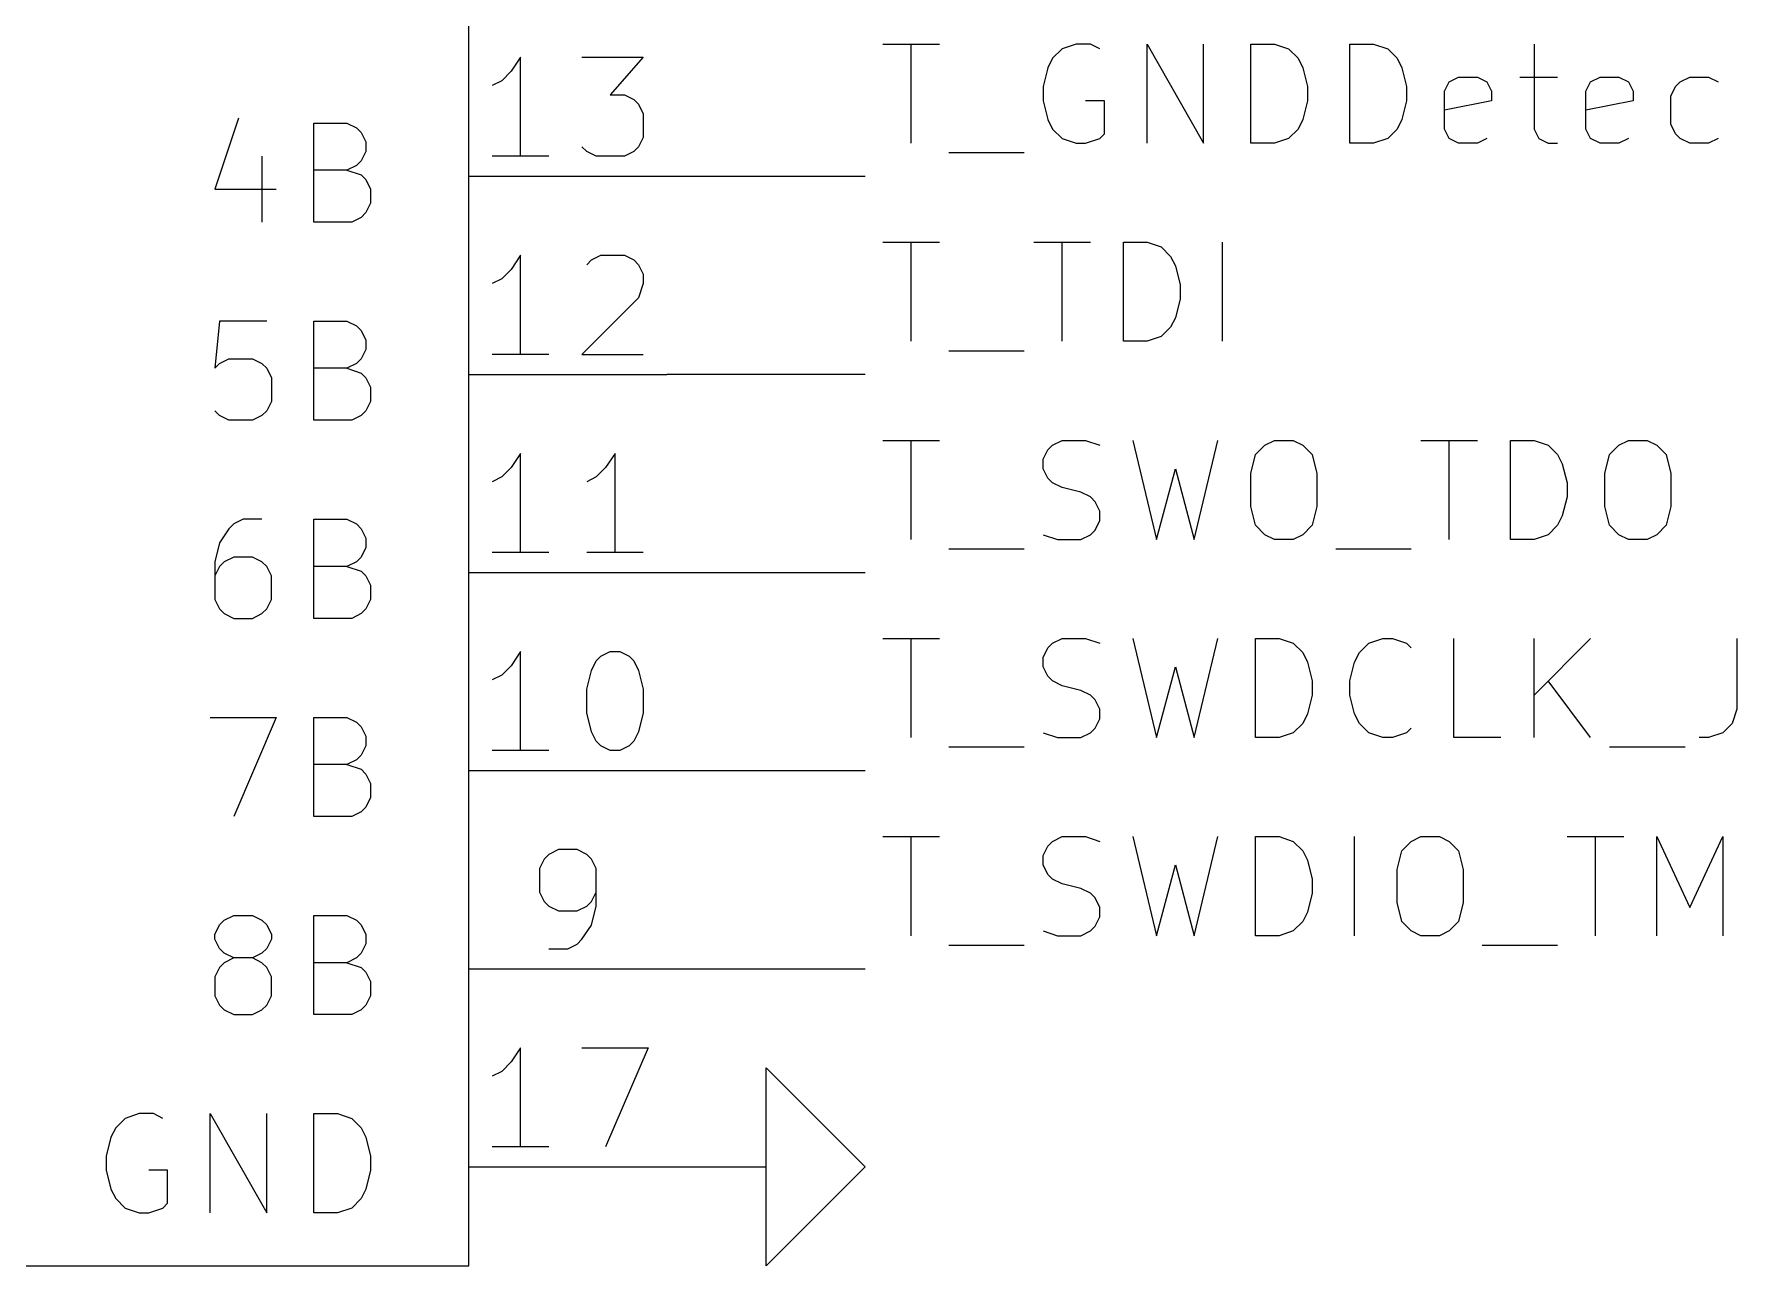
# Model space of a CAD drawing. Extents: x 0.4 to 16.1, y -11.3 to -0.4.
# Drawn here: x 7.681 to 8.54, y -3.35 to -2.728 of the extents above; entities that cross this region are included whole.
import ezdxf

# ---------------------------------------------------------------- set-up
doc = ezdxf.new("R2010")
doc.units = 0
doc.header["$MEASUREMENT"] = 0
for name, color, linetype in [('CYAN2', 4, 'CONTINUOUS'), ('GRAY1', 251, 'CONTINUOUS'), ('GREEN3', 91, 'CONTINUOUS'), ('LYELLOW', 51, 'CONTINUOUS'), ('RED2', 1, 'CONTINUOUS'), ('RED3', 11, 'CONTINUOUS')]:
    doc.layers.add(name, color=color, linetype=linetype)

msp = doc.modelspace()

# ---------------------------------------------------------------- linework, layer by layer
at = {"layer": 'CYAN2', "linetype": 'CONTINUOUS'}
for p, q in [((7.78381, -2.77075), (7.77191, -2.80646)), ((7.78381, -2.77075), (7.77191, -2.80646)), ((7.8219, -2.82313), (7.8219, -2.77313)), ((7.8219, -2.77313), (7.83857, -2.77313)), ((7.8219, -2.82313), (7.8219, -2.77313)), ((7.8219, -2.77313), (7.83857, -2.77313)), ((7.83857, -2.77313), (7.84333, -2.77551)), ((7.83857, -2.77313), (7.84333, -2.77551)), ((7.84333, -2.77551), (7.84571, -2.77789)), ((7.84333, -2.77551), (7.84571, -2.77789)), ((7.84571, -2.77789), (7.84809, -2.78265)), ((7.84571, -2.77789), (7.84809, -2.78265)), ((7.84809, -2.78265), (7.84809, -2.78742)), ((7.84809, -2.78265), (7.84809, -2.78742)), ((7.79571, -2.7898), (7.79571, -2.82313)), ((7.79571, -2.7898), (7.79571, -2.82313)), ((7.84809, -2.78742), (7.84571, -2.79218)), ((7.84809, -2.78742), (7.84571, -2.79218)), ((7.83857, -2.79694), (7.8219, -2.79694)), ((7.83857, -2.79694), (7.8219, -2.79694)), ((7.84333, -2.79456), (7.83857, -2.79694)), ((7.84333, -2.79456), (7.83857, -2.79694)), ((7.83857, -2.79694), (7.84571, -2.79932)), ((7.83857, -2.79694), (7.84571, -2.79932)), ((7.84571, -2.79218), (7.84333, -2.79456)), ((7.84571, -2.79218), (7.84333, -2.79456)), ((7.84571, -2.79932), (7.84809, -2.8017)), ((7.84571, -2.79932), (7.84809, -2.8017)), ((7.77191, -2.80646), (7.80285, -2.80646)), ((7.77191, -2.80646), (7.80285, -2.80646)), ((7.84809, -2.8017), (7.85047, -2.80646)), ((7.84809, -2.8017), (7.85047, -2.80646)), ((7.85047, -2.80646), (7.85047, -2.81361)), ((7.85047, -2.80646), (7.85047, -2.81361)), ((7.85047, -2.81361), (7.84809, -2.81837)), ((7.85047, -2.81361), (7.84809, -2.81837)), ((7.84095, -2.82313), (7.8219, -2.82313)), ((7.84095, -2.82313), (7.8219, -2.82313)), ((7.84571, -2.82075), (7.84095, -2.82313)), ((7.84571, -2.82075), (7.84095, -2.82313)), ((7.84809, -2.81837), (7.84571, -2.82075)), ((7.84809, -2.81837), (7.84571, -2.82075)), ((7.77428, -2.87313), (7.77191, -2.89694)), ((7.77428, -2.87313), (7.77191, -2.89694)), ((7.79809, -2.87313), (7.77428, -2.87313)), ((7.79809, -2.87313), (7.77428, -2.87313)), ((7.8219, -2.92313), (7.8219, -2.87313)), ((7.8219, -2.87313), (7.83857, -2.87313)), ((7.8219, -2.92313), (7.8219, -2.87313)), ((7.8219, -2.87313), (7.83857, -2.87313)), ((7.83857, -2.87313), (7.84333, -2.87551)), ((7.83857, -2.87313), (7.84333, -2.87551)), ((7.84333, -2.87551), (7.84571, -2.87789)), ((7.84333, -2.87551), (7.84571, -2.87789)), ((7.84571, -2.87789), (7.84809, -2.88265)), ((7.84571, -2.87789), (7.84809, -2.88265)), ((7.84809, -2.88265), (7.84809, -2.88742)), ((7.84809, -2.88265), (7.84809, -2.88742)), ((7.77191, -2.89694), (7.77428, -2.89456)), ((7.77191, -2.89694), (7.77428, -2.89456)), ((7.77428, -2.89456), (7.77905, -2.89218)), ((7.77428, -2.89456), (7.77905, -2.89218)), ((7.77905, -2.89218), (7.79095, -2.89218)), ((7.77905, -2.89218), (7.79095, -2.89218)), ((7.79095, -2.89218), (7.79571, -2.89456)), ((7.79095, -2.89218), (7.79571, -2.89456)), ((7.79571, -2.89456), (7.79809, -2.89694)), ((7.79571, -2.89456), (7.79809, -2.89694)), ((7.84333, -2.89456), (7.83857, -2.89694)), ((7.84333, -2.89456), (7.83857, -2.89694)), ((7.84571, -2.89218), (7.84333, -2.89456)), ((7.84571, -2.89218), (7.84333, -2.89456)), ((7.84809, -2.88742), (7.84571, -2.89218)), ((7.84809, -2.88742), (7.84571, -2.89218)), ((7.79809, -2.89694), (7.80048, -2.9017)), ((7.79809, -2.89694), (7.80048, -2.9017)), ((7.80048, -2.9017), (7.80048, -2.91361)), ((7.80048, -2.9017), (7.80048, -2.91361)), ((7.83857, -2.89694), (7.8219, -2.89694)), ((7.83857, -2.89694), (7.8219, -2.89694)), ((7.83857, -2.89694), (7.84571, -2.89932)), ((7.83857, -2.89694), (7.84571, -2.89932)), ((7.84571, -2.89932), (7.84809, -2.9017)), ((7.84571, -2.89932), (7.84809, -2.9017)), ((7.84809, -2.9017), (7.85047, -2.90646)), ((7.84809, -2.9017), (7.85047, -2.90646)), ((7.85047, -2.90646), (7.85047, -2.91361)), ((7.85047, -2.90646), (7.85047, -2.91361)), ((7.77428, -2.92075), (7.77191, -2.91837)), ((7.77428, -2.92075), (7.77191, -2.91837)), ((7.77905, -2.92313), (7.77428, -2.92075)), ((7.77905, -2.92313), (7.77428, -2.92075)), ((7.79571, -2.92075), (7.79095, -2.92313)), ((7.79571, -2.92075), (7.79095, -2.92313)), ((7.79809, -2.91837), (7.79571, -2.92075)), ((7.79809, -2.91837), (7.79571, -2.92075)), ((7.80048, -2.91361), (7.79809, -2.91837)), ((7.80048, -2.91361), (7.79809, -2.91837)), ((7.84571, -2.92075), (7.84095, -2.92313)), ((7.84571, -2.92075), (7.84095, -2.92313)), ((7.84809, -2.91837), (7.84571, -2.92075)), ((7.84809, -2.91837), (7.84571, -2.92075)), ((7.85047, -2.91361), (7.84809, -2.91837)), ((7.85047, -2.91361), (7.84809, -2.91837)), ((7.79095, -2.92313), (7.77905, -2.92313)), ((7.79095, -2.92313), (7.77905, -2.92313)), ((7.84095, -2.92313), (7.8219, -2.92313)), ((7.84095, -2.92313), (7.8219, -2.92313)), ((7.77905, -2.97789), (7.77428, -2.98504)), ((7.77905, -2.97789), (7.77428, -2.98504)), ((7.78143, -2.97551), (7.77905, -2.97789)), ((7.78143, -2.97551), (7.77905, -2.97789)), ((7.78619, -2.97313), (7.78143, -2.97551)), ((7.78619, -2.97313), (7.78143, -2.97551)), ((7.79571, -2.97313), (7.78619, -2.97313)), ((7.79571, -2.97313), (7.78619, -2.97313)), ((7.8219, -3.02313), (7.8219, -2.97313)), ((7.8219, -2.97313), (7.83857, -2.97313)), ((7.8219, -3.02313), (7.8219, -2.97313)), ((7.8219, -2.97313), (7.83857, -2.97313)), ((7.83857, -2.97313), (7.84333, -2.97551)), ((7.83857, -2.97313), (7.84333, -2.97551)), ((7.84333, -2.97551), (7.84571, -2.97789)), ((7.84333, -2.97551), (7.84571, -2.97789)), ((7.84571, -2.97789), (7.84809, -2.98265)), ((7.84571, -2.97789), (7.84809, -2.98265)), ((7.77428, -2.98504), (7.77191, -2.99456)), ((7.77428, -2.98504), (7.77191, -2.99456)), ((7.84809, -2.98742), (7.84571, -2.99218)), ((7.84809, -2.98742), (7.84571, -2.99218)), ((7.84809, -2.98265), (7.84809, -2.98742)), ((7.84809, -2.98265), (7.84809, -2.98742)), ((7.77191, -2.99456), (7.77191, -3.01361)), ((7.77191, -2.99456), (7.77191, -3.01361)), ((7.77428, -2.99694), (7.77191, -3.0017)), ((7.77428, -2.99694), (7.77191, -3.0017)), ((7.77667, -2.99456), (7.77428, -2.99694)), ((7.77667, -2.99456), (7.77428, -2.99694)), ((7.78143, -2.99218), (7.77667, -2.99456)), ((7.78143, -2.99218), (7.77667, -2.99456)), ((7.79095, -2.99218), (7.78143, -2.99218)), ((7.79095, -2.99218), (7.78143, -2.99218)), ((7.79571, -2.99456), (7.79095, -2.99218)), ((7.79571, -2.99456), (7.79095, -2.99218)), ((7.79809, -2.99694), (7.79571, -2.99456)), ((7.79809, -2.99694), (7.79571, -2.99456)), ((7.80048, -3.0017), (7.79809, -2.99694)), ((7.80048, -3.0017), (7.79809, -2.99694)), ((7.83857, -2.99694), (7.8219, -2.99694)), ((7.83857, -2.99694), (7.8219, -2.99694)), ((7.84333, -2.99456), (7.83857, -2.99694)), ((7.84333, -2.99456), (7.83857, -2.99694)), ((7.83857, -2.99694), (7.84571, -2.99932)), ((7.83857, -2.99694), (7.84571, -2.99932)), ((7.84571, -2.99218), (7.84333, -2.99456)), ((7.84571, -2.99218), (7.84333, -2.99456)), ((7.80048, -3.01361), (7.80048, -3.0017)), ((7.80048, -3.01361), (7.80048, -3.0017)), ((7.84571, -2.99932), (7.84809, -3.0017)), ((7.84571, -2.99932), (7.84809, -3.0017)), ((7.84809, -3.0017), (7.85047, -3.00646)), ((7.84809, -3.0017), (7.85047, -3.00646)), ((7.85047, -3.00646), (7.85047, -3.01361)), ((7.85047, -3.00646), (7.85047, -3.01361)), ((7.77191, -3.01361), (7.77428, -3.01837)), ((7.77191, -3.01361), (7.77428, -3.01837)), ((7.79809, -3.01837), (7.80048, -3.01361)), ((7.79809, -3.01837), (7.80048, -3.01361)), ((7.85047, -3.01361), (7.84809, -3.01837)), ((7.85047, -3.01361), (7.84809, -3.01837)), ((7.77428, -3.01837), (7.77667, -3.02075)), ((7.77428, -3.01837), (7.77667, -3.02075)), ((7.77667, -3.02075), (7.78143, -3.02313)), ((7.77667, -3.02075), (7.78143, -3.02313)), ((7.78143, -3.02313), (7.79095, -3.02313)), ((7.78143, -3.02313), (7.79095, -3.02313)), ((7.79095, -3.02313), (7.79571, -3.02075)), ((7.79095, -3.02313), (7.79571, -3.02075)), ((7.79571, -3.02075), (7.79809, -3.01837)), ((7.79571, -3.02075), (7.79809, -3.01837)), ((7.84095, -3.02313), (7.8219, -3.02313)), ((7.84095, -3.02313), (7.8219, -3.02313)), ((7.84571, -3.02075), (7.84095, -3.02313)), ((7.84571, -3.02075), (7.84095, -3.02313)), ((7.84809, -3.01837), (7.84571, -3.02075)), ((7.84809, -3.01837), (7.84571, -3.02075)), ((7.76952, -3.07313), (7.80285, -3.07313)), ((7.76952, -3.07313), (7.80285, -3.07313)), ((7.80285, -3.07313), (7.78143, -3.12313)), ((7.80285, -3.07313), (7.78143, -3.12313)), ((7.8219, -3.12313), (7.8219, -3.07313)), ((7.8219, -3.07313), (7.83857, -3.07313)), ((7.8219, -3.12313), (7.8219, -3.07313)), ((7.8219, -3.07313), (7.83857, -3.07313)), ((7.83857, -3.07313), (7.84333, -3.07551)), ((7.83857, -3.07313), (7.84333, -3.07551)), ((7.84333, -3.07551), (7.84571, -3.07789)), ((7.84333, -3.07551), (7.84571, -3.07789)), ((7.84571, -3.07789), (7.84809, -3.08265)), ((7.84571, -3.07789), (7.84809, -3.08265)), ((7.84809, -3.08265), (7.84809, -3.08742)), ((7.84809, -3.08265), (7.84809, -3.08742)), ((7.84571, -3.09218), (7.84333, -3.09456)), ((7.84571, -3.09218), (7.84333, -3.09456)), ((7.84809, -3.08742), (7.84571, -3.09218)), ((7.84809, -3.08742), (7.84571, -3.09218)), ((7.83857, -3.09694), (7.8219, -3.09694)), ((7.83857, -3.09694), (7.8219, -3.09694)), ((7.84333, -3.09456), (7.83857, -3.09694)), ((7.84333, -3.09456), (7.83857, -3.09694)), ((7.83857, -3.09694), (7.84571, -3.09932)), ((7.83857, -3.09694), (7.84571, -3.09932)), ((7.84571, -3.09932), (7.84809, -3.1017)), ((7.84571, -3.09932), (7.84809, -3.1017)), ((7.84809, -3.1017), (7.85047, -3.10646)), ((7.84809, -3.1017), (7.85047, -3.10646)), ((7.85047, -3.10646), (7.85047, -3.11361)), ((7.85047, -3.10646), (7.85047, -3.11361)), ((7.84809, -3.11837), (7.84571, -3.12075)), ((7.84809, -3.11837), (7.84571, -3.12075)), ((7.85047, -3.11361), (7.84809, -3.11837)), ((7.85047, -3.11361), (7.84809, -3.11837)), ((7.84095, -3.12313), (7.8219, -3.12313)), ((7.84095, -3.12313), (7.8219, -3.12313)), ((7.84571, -3.12075), (7.84095, -3.12313)), ((7.84571, -3.12075), (7.84095, -3.12313)), ((7.77191, -3.18265), (7.77428, -3.17789)), ((7.77191, -3.18265), (7.77428, -3.17789)), ((7.77428, -3.17789), (7.77667, -3.17551)), ((7.77428, -3.17789), (7.77667, -3.17551)), ((7.77667, -3.17551), (7.78143, -3.17313)), ((7.77667, -3.17551), (7.78143, -3.17313)), ((7.78143, -3.17313), (7.79095, -3.17313)), ((7.78143, -3.17313), (7.79095, -3.17313)), ((7.79095, -3.17313), (7.79571, -3.17551)), ((7.79095, -3.17313), (7.79571, -3.17551)), ((7.79571, -3.17551), (7.79809, -3.17789)), ((7.79571, -3.17551), (7.79809, -3.17789)), ((7.79809, -3.17789), (7.80048, -3.18265)), ((7.79809, -3.17789), (7.80048, -3.18265)), ((7.8219, -3.22313), (7.8219, -3.17313)), ((7.8219, -3.17313), (7.83857, -3.17313)), ((7.8219, -3.22313), (7.8219, -3.17313)), ((7.8219, -3.17313), (7.83857, -3.17313)), ((7.83857, -3.17313), (7.84333, -3.17551)), ((7.83857, -3.17313), (7.84333, -3.17551)), ((7.84333, -3.17551), (7.84571, -3.17789)), ((7.84333, -3.17551), (7.84571, -3.17789)), ((7.84571, -3.17789), (7.84809, -3.18265)), ((7.84571, -3.17789), (7.84809, -3.18265)), ((7.77191, -3.18504), (7.77191, -3.18265)), ((7.77191, -3.18504), (7.77191, -3.18265)), ((7.77428, -3.1898), (7.77191, -3.18504)), ((7.77428, -3.1898), (7.77191, -3.18504)), ((7.80048, -3.18504), (7.79809, -3.1898)), ((7.80048, -3.18504), (7.79809, -3.1898)), ((7.80048, -3.18265), (7.80048, -3.18504)), ((7.80048, -3.18265), (7.80048, -3.18504)), ((7.84809, -3.18265), (7.84809, -3.18742)), ((7.84809, -3.18265), (7.84809, -3.18742)), ((7.77667, -3.19218), (7.77428, -3.1898)), ((7.77667, -3.19218), (7.77428, -3.1898)), ((7.78143, -3.19456), (7.77667, -3.19218)), ((7.78143, -3.19456), (7.77667, -3.19218)), ((7.78143, -3.19456), (7.77667, -3.19694)), ((7.78143, -3.19456), (7.77667, -3.19694)), ((7.79095, -3.19456), (7.78143, -3.19456)), ((7.79095, -3.19456), (7.78143, -3.19456)), ((7.79571, -3.19218), (7.79095, -3.19456)), ((7.79571, -3.19218), (7.79095, -3.19456)), ((7.79571, -3.19694), (7.79095, -3.19456)), ((7.79571, -3.19694), (7.79095, -3.19456)), ((7.79809, -3.1898), (7.79571, -3.19218)), ((7.79809, -3.1898), (7.79571, -3.19218)), ((7.84333, -3.19456), (7.83857, -3.19694)), ((7.84333, -3.19456), (7.83857, -3.19694)), ((7.84571, -3.19218), (7.84333, -3.19456)), ((7.84571, -3.19218), (7.84333, -3.19456)), ((7.84809, -3.18742), (7.84571, -3.19218)), ((7.84809, -3.18742), (7.84571, -3.19218)), ((7.77428, -3.19932), (7.77191, -3.20408)), ((7.77428, -3.19932), (7.77191, -3.20408)), ((7.77191, -3.20408), (7.77191, -3.21361)), ((7.77191, -3.20408), (7.77191, -3.21361)), ((7.77667, -3.19694), (7.77428, -3.19932)), ((7.77667, -3.19694), (7.77428, -3.19932)), ((7.79809, -3.19932), (7.79571, -3.19694)), ((7.79809, -3.19932), (7.79571, -3.19694)), ((7.80048, -3.20408), (7.79809, -3.19932)), ((7.80048, -3.20408), (7.79809, -3.19932)), ((7.80048, -3.21361), (7.80048, -3.20408)), ((7.80048, -3.21361), (7.80048, -3.20408)), ((7.83857, -3.19694), (7.8219, -3.19694)), ((7.83857, -3.19694), (7.8219, -3.19694)), ((7.83857, -3.19694), (7.84571, -3.19932)), ((7.83857, -3.19694), (7.84571, -3.19932)), ((7.84571, -3.19932), (7.84809, -3.2017)), ((7.84571, -3.19932), (7.84809, -3.2017)), ((7.84809, -3.2017), (7.85047, -3.20646)), ((7.84809, -3.2017), (7.85047, -3.20646)), ((7.85047, -3.20646), (7.85047, -3.21361)), ((7.85047, -3.20646), (7.85047, -3.21361)), ((7.77191, -3.21361), (7.77428, -3.21837)), ((7.77191, -3.21361), (7.77428, -3.21837)), ((7.77428, -3.21837), (7.77667, -3.22075)), ((7.77428, -3.21837), (7.77667, -3.22075)), ((7.77667, -3.22075), (7.78143, -3.22313)), ((7.77667, -3.22075), (7.78143, -3.22313)), ((7.79095, -3.22313), (7.79571, -3.22075)), ((7.79095, -3.22313), (7.79571, -3.22075)), ((7.79571, -3.22075), (7.79809, -3.21837)), ((7.79571, -3.22075), (7.79809, -3.21837)), ((7.79809, -3.21837), (7.80048, -3.21361)), ((7.79809, -3.21837), (7.80048, -3.21361)), ((7.84571, -3.22075), (7.84095, -3.22313)), ((7.84571, -3.22075), (7.84095, -3.22313)), ((7.84809, -3.21837), (7.84571, -3.22075)), ((7.84809, -3.21837), (7.84571, -3.22075)), ((7.85047, -3.21361), (7.84809, -3.21837)), ((7.85047, -3.21361), (7.84809, -3.21837)), ((7.78143, -3.22313), (7.79095, -3.22313)), ((7.78143, -3.22313), (7.79095, -3.22313)), ((7.84095, -3.22313), (7.8219, -3.22313)), ((7.84095, -3.22313), (7.8219, -3.22313)), ((7.73381, -3.27313), (7.72667, -3.27551)), ((7.73381, -3.27313), (7.72667, -3.27551)), ((7.74095, -3.27313), (7.73381, -3.27313)), ((7.74095, -3.27313), (7.73381, -3.27313)), ((7.74571, -3.27551), (7.74095, -3.27313)), ((7.74571, -3.27551), (7.74095, -3.27313)), ((7.76952, -3.32313), (7.76952, -3.27313)), ((7.76952, -3.27313), (7.79809, -3.32313)), ((7.76952, -3.32313), (7.76952, -3.27313)), ((7.76952, -3.27313), (7.79809, -3.32313)), ((7.79809, -3.32313), (7.79809, -3.27313)), ((7.79809, -3.32313), (7.79809, -3.27313)), ((7.8219, -3.32313), (7.8219, -3.27313)), ((7.8219, -3.27313), (7.83381, -3.27313)), ((7.8219, -3.32313), (7.8219, -3.27313)), ((7.8219, -3.27313), (7.83381, -3.27313)), ((7.83381, -3.27313), (7.84095, -3.27551)), ((7.83381, -3.27313), (7.84095, -3.27551)), ((7.7219, -3.28028), (7.71952, -3.28504)), ((7.7219, -3.28028), (7.71952, -3.28504)), ((7.72667, -3.27551), (7.7219, -3.28028)), ((7.72667, -3.27551), (7.7219, -3.28028)), ((7.84095, -3.27551), (7.84571, -3.28028)), ((7.84095, -3.27551), (7.84571, -3.28028)), ((7.84571, -3.28028), (7.84809, -3.28504)), ((7.84571, -3.28028), (7.84809, -3.28504)), ((7.71952, -3.28504), (7.71714, -3.29456)), ((7.71952, -3.28504), (7.71714, -3.29456)), ((7.84809, -3.28504), (7.85047, -3.29456)), ((7.84809, -3.28504), (7.85047, -3.29456)), ((7.71714, -3.29456), (7.71714, -3.3017)), ((7.71714, -3.29456), (7.71714, -3.3017)), ((7.85047, -3.29456), (7.85047, -3.3017)), ((7.85047, -3.29456), (7.85047, -3.3017)), ((7.71714, -3.3017), (7.71952, -3.31122)), ((7.71714, -3.3017), (7.71952, -3.31122)), ((7.74809, -3.3017), (7.73857, -3.3017)), ((7.74809, -3.3017), (7.73857, -3.3017)), ((7.74809, -3.31837), (7.74809, -3.3017)), ((7.74809, -3.31837), (7.74809, -3.3017)), ((7.85047, -3.3017), (7.84809, -3.31122)), ((7.85047, -3.3017), (7.84809, -3.31122)), ((7.71952, -3.31122), (7.7219, -3.31599)), ((7.71952, -3.31122), (7.7219, -3.31599)), ((7.7219, -3.31599), (7.72667, -3.32075)), ((7.7219, -3.31599), (7.72667, -3.32075)), ((7.84571, -3.31599), (7.84095, -3.32075)), ((7.84571, -3.31599), (7.84095, -3.32075)), ((7.84809, -3.31122), (7.84571, -3.31599)), ((7.84809, -3.31122), (7.84571, -3.31599)), ((7.72667, -3.32075), (7.73381, -3.32313)), ((7.72667, -3.32075), (7.73381, -3.32313)), ((7.73381, -3.32313), (7.73857, -3.32313)), ((7.73381, -3.32313), (7.73857, -3.32313)), ((7.73857, -3.32313), (7.74571, -3.32075)), ((7.73857, -3.32313), (7.74571, -3.32075)), ((7.74571, -3.32075), (7.74809, -3.31837)), ((7.74571, -3.32075), (7.74809, -3.31837)), ((7.83381, -3.32313), (7.8219, -3.32313)), ((7.83381, -3.32313), (7.8219, -3.32313)), ((7.84095, -3.32075), (7.83381, -3.32313)), ((7.84095, -3.32075), (7.83381, -3.32313))]:
    msp.add_line(p, q, dxfattribs=at)
at = {"layer": 'GRAY1', "linetype": 'CONTINUOUS'}
for p, q in [((8.10887, -2.7333), (8.13744, -2.7333)), ((8.12316, -2.7833), (8.12316, -2.7333)), ((8.19458, -2.74044), (8.1922, -2.7452)), ((8.19935, -2.73568), (8.19458, -2.74044)), ((8.20649, -2.7333), (8.19935, -2.73568)), ((8.21363, -2.7333), (8.20649, -2.7333)), ((8.21839, -2.73568), (8.21363, -2.7333)), ((8.2422, -2.7833), (8.2422, -2.7333)), ((8.2422, -2.7333), (8.27077, -2.7833)), ((8.27077, -2.7833), (8.27077, -2.7333)), ((8.29458, -2.7833), (8.29458, -2.7333)), ((8.29458, -2.7333), (8.30649, -2.7333)), ((8.30649, -2.7333), (8.31363, -2.73568)), ((8.31363, -2.73568), (8.31839, -2.74044)), ((8.31839, -2.74044), (8.32078, -2.7452)), ((8.34458, -2.7833), (8.34458, -2.7333)), ((8.34458, -2.7333), (8.35649, -2.7333)), ((8.35649, -2.7333), (8.36363, -2.73568)), ((8.36363, -2.73568), (8.36839, -2.74044)), ((8.36839, -2.74044), (8.37078, -2.7452)), ((8.43744, -2.7333), (8.43744, -2.77616)), ((8.1922, -2.7452), (8.18982, -2.75473)), ((8.32078, -2.7452), (8.32315, -2.75473)), ((8.37078, -2.7452), (8.37315, -2.75473)), ((8.18982, -2.75473), (8.18982, -2.76187)), ((8.32315, -2.75473), (8.32315, -2.76187)), ((8.37315, -2.75473), (8.37315, -2.76187)), ((8.3922, -2.75711), (8.39458, -2.75235)), ((8.3922, -2.77616), (8.3922, -2.75711)), ((8.39458, -2.75235), (8.39935, -2.74997)), ((8.39935, -2.74997), (8.40887, -2.74997)), ((8.40887, -2.74997), (8.41363, -2.75235)), ((8.41363, -2.75235), (8.41601, -2.75711)), ((8.41601, -2.75711), (8.41601, -2.76187)), ((8.4303, -2.74997), (8.44935, -2.74997)), ((8.46363, -2.75711), (8.46601, -2.75235)), ((8.46363, -2.77616), (8.46363, -2.75711)), ((8.46601, -2.75235), (8.47078, -2.74997)), ((8.47078, -2.74997), (8.4803, -2.74997)), ((8.4803, -2.74997), (8.48506, -2.75235)), ((8.48506, -2.75235), (8.48744, -2.75711)), ((8.48744, -2.75711), (8.48744, -2.76187)), ((8.50649, -2.75949), (8.50887, -2.75473)), ((8.50887, -2.75473), (8.51125, -2.75235)), ((8.51125, -2.75235), (8.51602, -2.74997)), ((8.51602, -2.74997), (8.52554, -2.74997)), ((8.52554, -2.74997), (8.5303, -2.75235)), ((8.18982, -2.76187), (8.1922, -2.77139)), ((8.22077, -2.76187), (8.21125, -2.76187)), ((8.22077, -2.77854), (8.22077, -2.76187)), ((8.32315, -2.76187), (8.32078, -2.77139)), ((8.37315, -2.76187), (8.37078, -2.77139)), ((8.41601, -2.76187), (8.3922, -2.76663)), ((8.48744, -2.76187), (8.46363, -2.76663)), ((8.50649, -2.77378), (8.50649, -2.75949)), ((8.1922, -2.77139), (8.19458, -2.77616)), ((8.32078, -2.77139), (8.31839, -2.77616)), ((8.37078, -2.77139), (8.36839, -2.77616)), ((8.50887, -2.77854), (8.50649, -2.77378)), ((8.19458, -2.77616), (8.19935, -2.78092)), ((8.19935, -2.78092), (8.20649, -2.7833)), ((8.20649, -2.7833), (8.21125, -2.7833)), ((8.21125, -2.7833), (8.21839, -2.78092)), ((8.21839, -2.78092), (8.22077, -2.77854)), ((8.30649, -2.7833), (8.29458, -2.7833)), ((8.31363, -2.78092), (8.30649, -2.7833)), ((8.31839, -2.77616), (8.31363, -2.78092)), ((8.35649, -2.7833), (8.34458, -2.7833)), ((8.36363, -2.78092), (8.35649, -2.7833)), ((8.36839, -2.77616), (8.36363, -2.78092)), ((8.39458, -2.78092), (8.3922, -2.77616)), ((8.39935, -2.7833), (8.39458, -2.78092)), ((8.40887, -2.7833), (8.39935, -2.7833)), ((8.41363, -2.78092), (8.40887, -2.7833)), ((8.43744, -2.77616), (8.43982, -2.78092)), ((8.43982, -2.78092), (8.44459, -2.7833)), ((8.44459, -2.7833), (8.44935, -2.7833)), ((8.46601, -2.78092), (8.46363, -2.77616)), ((8.47078, -2.7833), (8.46601, -2.78092)), ((8.4803, -2.7833), (8.47078, -2.7833)), ((8.48506, -2.78092), (8.4803, -2.7833)), ((8.51125, -2.78092), (8.50887, -2.77854)), ((8.51602, -2.7833), (8.51125, -2.78092)), ((8.52554, -2.7833), (8.51602, -2.7833)), ((8.5303, -2.78092), (8.52554, -2.7833)), ((8.1422, -2.78806), (8.1803, -2.78806)), ((8.10887, -2.8333), (8.13744, -2.8333)), ((8.12316, -2.8833), (8.12316, -2.8333)), ((8.18506, -2.8333), (8.21363, -2.8333)), ((8.19935, -2.8833), (8.19935, -2.8333)), ((8.2303, -2.8833), (8.2303, -2.8333)), ((8.2303, -2.8333), (8.2422, -2.8333)), ((8.2422, -2.8333), (8.24934, -2.83568)), ((8.2803, -2.8833), (8.2803, -2.8333)), ((8.24934, -2.83568), (8.25411, -2.84044)), ((8.25411, -2.84044), (8.25649, -2.8452)), ((8.25649, -2.8452), (8.25887, -2.85473)), ((8.25887, -2.85473), (8.25887, -2.86187)), ((8.25887, -2.86187), (8.25649, -2.87139)), ((8.25411, -2.87616), (8.24934, -2.88092)), ((8.25649, -2.87139), (8.25411, -2.87616)), ((8.2422, -2.8833), (8.2303, -2.8833)), ((8.24934, -2.88092), (8.2422, -2.8833)), ((8.1422, -2.88806), (8.1803, -2.88806)), ((8.10887, -2.9333), (8.13744, -2.9333)), ((8.12316, -2.9833), (8.12316, -2.9333)), ((8.18982, -2.94282), (8.1922, -2.93806)), ((8.1922, -2.93806), (8.19458, -2.93568)), ((8.19458, -2.93568), (8.19935, -2.9333)), ((8.19935, -2.9333), (8.21125, -2.9333)), ((8.21125, -2.9333), (8.21839, -2.93568)), ((8.23506, -2.9333), (8.24696, -2.9833)), ((8.26601, -2.9833), (8.27792, -2.9333)), ((8.29696, -2.94044), (8.30172, -2.93568)), ((8.30172, -2.93568), (8.30648, -2.9333)), ((8.30648, -2.9333), (8.31601, -2.9333)), ((8.31601, -2.9333), (8.32077, -2.93568)), ((8.32077, -2.93568), (8.32553, -2.94044)), ((8.3803, -2.9333), (8.40887, -2.9333)), ((8.39458, -2.9833), (8.39458, -2.9333)), ((8.42553, -2.9833), (8.42553, -2.9333)), ((8.42553, -2.9333), (8.43744, -2.9333)), ((8.43744, -2.9333), (8.44458, -2.93568)), ((8.44458, -2.93568), (8.44934, -2.94044)), ((8.47553, -2.94044), (8.4803, -2.93568)), ((8.4803, -2.93568), (8.48506, -2.9333)), ((8.48506, -2.9333), (8.49458, -2.9333)), ((8.49458, -2.9333), (8.49934, -2.93568)), ((8.49934, -2.93568), (8.5041, -2.94044)), ((8.18982, -2.94759), (8.18982, -2.94282)), ((8.29458, -2.94997), (8.29696, -2.94044)), ((8.32553, -2.94044), (8.32791, -2.94997)), ((8.44934, -2.94044), (8.45172, -2.9452)), ((8.45172, -2.9452), (8.4541, -2.95473)), ((8.47315, -2.94997), (8.47553, -2.94044)), ((8.5041, -2.94044), (8.50648, -2.94997)), ((8.1922, -2.95235), (8.18982, -2.94759)), ((8.19458, -2.95473), (8.1922, -2.95235)), ((8.19935, -2.95711), (8.19458, -2.95473)), ((8.24696, -2.9833), (8.25649, -2.94759)), ((8.25649, -2.94759), (8.26601, -2.9833)), ((8.29458, -2.96663), (8.29458, -2.94997)), ((8.32791, -2.94997), (8.32791, -2.96663)), ((8.4541, -2.95473), (8.4541, -2.96187)), ((8.47315, -2.96663), (8.47315, -2.94997)), ((8.50648, -2.94997), (8.50648, -2.96663)), ((8.20887, -2.95949), (8.19935, -2.95711)), ((8.21363, -2.96187), (8.20887, -2.95949)), ((8.21601, -2.96425), (8.21363, -2.96187)), ((8.4541, -2.96187), (8.45172, -2.97139)), ((8.21839, -2.96902), (8.21601, -2.96425)), ((8.21839, -2.97378), (8.21839, -2.96902)), ((8.29696, -2.97616), (8.29458, -2.96663)), ((8.32791, -2.96663), (8.32553, -2.97616)), ((8.45172, -2.97139), (8.44934, -2.97616)), ((8.47553, -2.97616), (8.47315, -2.96663)), ((8.50648, -2.96663), (8.5041, -2.97616)), ((8.18982, -2.98092), (8.19696, -2.9833)), ((8.20887, -2.9833), (8.21363, -2.98092)), ((8.21363, -2.98092), (8.21601, -2.97854)), ((8.21601, -2.97854), (8.21839, -2.97378)), ((8.30172, -2.98092), (8.29696, -2.97616)), ((8.30648, -2.9833), (8.30172, -2.98092)), ((8.32077, -2.98092), (8.31601, -2.9833)), ((8.32553, -2.97616), (8.32077, -2.98092)), ((8.44458, -2.98092), (8.43744, -2.9833)), ((8.44934, -2.97616), (8.44458, -2.98092)), ((8.4803, -2.98092), (8.47553, -2.97616)), ((8.48506, -2.9833), (8.4803, -2.98092)), ((8.49934, -2.98092), (8.49458, -2.9833)), ((8.5041, -2.97616), (8.49934, -2.98092)), ((8.1422, -2.98806), (8.1803, -2.98806)), ((8.19696, -2.9833), (8.20887, -2.9833)), ((8.31601, -2.9833), (8.30648, -2.9833)), ((8.33744, -2.98806), (8.37554, -2.98806)), ((8.43744, -2.9833), (8.42553, -2.9833)), ((8.49458, -2.9833), (8.48506, -2.9833)), ((8.10887, -3.0333), (8.13744, -3.0333)), ((8.12316, -3.0833), (8.12316, -3.0333)), ((8.18982, -3.04282), (8.1922, -3.03806)), ((8.1922, -3.03806), (8.19458, -3.03568)), ((8.19458, -3.03568), (8.19935, -3.0333)), ((8.19935, -3.0333), (8.21125, -3.0333)), ((8.21125, -3.0333), (8.21839, -3.03568)), ((8.23506, -3.0333), (8.24696, -3.0833)), ((8.26601, -3.0833), (8.27792, -3.0333)), ((8.29696, -3.0833), (8.29696, -3.0333)), ((8.29696, -3.0333), (8.30887, -3.0333)), ((8.30887, -3.0333), (8.31601, -3.03568)), ((8.31601, -3.03568), (8.32077, -3.04044)), ((8.32077, -3.04044), (8.32315, -3.0452)), ((8.34696, -3.0452), (8.34934, -3.04044)), ((8.34934, -3.04044), (8.35411, -3.03568)), ((8.35411, -3.03568), (8.36125, -3.0333)), ((8.36125, -3.0333), (8.36601, -3.0333)), ((8.36601, -3.0333), (8.37315, -3.03568)), ((8.37315, -3.03568), (8.37553, -3.03806)), ((8.39696, -3.0833), (8.39696, -3.0333)), ((8.43744, -3.0833), (8.43744, -3.0333)), ((8.46601, -3.0333), (8.43744, -3.06187)), ((8.53982, -3.0333), (8.53982, -3.06902)), ((8.18982, -3.04759), (8.18982, -3.04282)), ((8.1922, -3.05235), (8.18982, -3.04759)), ((8.24696, -3.0833), (8.25649, -3.04759)), ((8.25649, -3.04759), (8.26601, -3.0833)), ((8.32315, -3.0452), (8.32553, -3.05473)), ((8.34458, -3.05473), (8.34696, -3.0452)), ((8.19458, -3.05473), (8.1922, -3.05235)), ((8.19935, -3.05711), (8.19458, -3.05473)), ((8.20887, -3.05949), (8.19935, -3.05711)), ((8.32553, -3.05473), (8.32553, -3.06187)), ((8.34458, -3.06187), (8.34458, -3.05473)), ((8.46601, -3.0833), (8.44458, -3.05473)), ((8.21363, -3.06187), (8.20887, -3.05949)), ((8.21601, -3.06425), (8.21363, -3.06187)), ((8.21839, -3.06902), (8.21601, -3.06425)), ((8.32553, -3.06187), (8.32315, -3.07139)), ((8.34696, -3.07139), (8.34458, -3.06187)), ((8.21601, -3.07854), (8.21839, -3.07378)), ((8.21839, -3.07378), (8.21839, -3.06902)), ((8.32315, -3.07139), (8.32077, -3.07616)), ((8.34934, -3.07616), (8.34696, -3.07139)), ((8.53982, -3.06902), (8.53744, -3.07616)), ((8.18982, -3.08092), (8.19696, -3.0833)), ((8.19696, -3.0833), (8.20887, -3.0833)), ((8.20887, -3.0833), (8.21363, -3.08092)), ((8.21363, -3.08092), (8.21601, -3.07854)), ((8.30887, -3.0833), (8.29696, -3.0833)), ((8.31601, -3.08092), (8.30887, -3.0833)), ((8.32077, -3.07616), (8.31601, -3.08092)), ((8.35411, -3.08092), (8.34934, -3.07616)), ((8.36125, -3.0833), (8.35411, -3.08092)), ((8.36601, -3.0833), (8.36125, -3.0833)), ((8.37315, -3.08092), (8.36601, -3.0833)), ((8.37553, -3.07854), (8.37315, -3.08092)), ((8.42077, -3.0833), (8.39696, -3.0833)), ((8.52553, -3.0833), (8.52077, -3.0833)), ((8.53268, -3.08092), (8.52553, -3.0833)), ((8.53744, -3.07616), (8.53268, -3.08092)), ((8.1422, -3.08806), (8.1803, -3.08806)), ((8.47554, -3.08806), (8.51363, -3.08806)), ((8.10887, -3.1333), (8.13744, -3.1333)), ((8.12316, -3.1833), (8.12316, -3.1333)), ((8.1922, -3.13806), (8.19458, -3.13568)), ((8.19458, -3.13568), (8.19935, -3.1333)), ((8.19935, -3.1333), (8.21125, -3.1333)), ((8.21125, -3.1333), (8.21839, -3.13568)), ((8.23506, -3.1333), (8.24696, -3.1833)), ((8.26601, -3.1833), (8.27792, -3.1333)), ((8.29696, -3.1833), (8.29696, -3.1333)), ((8.29696, -3.1333), (8.30887, -3.1333)), ((8.30887, -3.1333), (8.31601, -3.13568)), ((8.31601, -3.13568), (8.32077, -3.14044)), ((8.34696, -3.1833), (8.34696, -3.1333)), ((8.37077, -3.14044), (8.37554, -3.13568)), ((8.37554, -3.13568), (8.3803, -3.1333)), ((8.3803, -3.1333), (8.38982, -3.1333)), ((8.38982, -3.1333), (8.39458, -3.13568)), ((8.39458, -3.13568), (8.39934, -3.14044)), ((8.45411, -3.1333), (8.48268, -3.1333)), ((8.46839, -3.1833), (8.46839, -3.1333)), ((8.49934, -3.1833), (8.49934, -3.1333)), ((8.49934, -3.1333), (8.51601, -3.16902)), ((8.51601, -3.16902), (8.53268, -3.1333)), ((8.53268, -3.1333), (8.53268, -3.1833)), ((8.18982, -3.14282), (8.1922, -3.13806)), ((8.18982, -3.14759), (8.18982, -3.14282)), ((8.32077, -3.14044), (8.32315, -3.1452)), ((8.36839, -3.14997), (8.37077, -3.14044)), ((8.39934, -3.14044), (8.40172, -3.14997)), ((8.1922, -3.15235), (8.18982, -3.14759)), ((8.19458, -3.15473), (8.1922, -3.15235)), ((8.24696, -3.1833), (8.25649, -3.14759)), ((8.25649, -3.14759), (8.26601, -3.1833)), ((8.32315, -3.1452), (8.32553, -3.15473)), ((8.36839, -3.16663), (8.36839, -3.14997)), ((8.40172, -3.14997), (8.40172, -3.16663)), ((8.19935, -3.15711), (8.19458, -3.15473)), ((8.20887, -3.15949), (8.19935, -3.15711)), ((8.21363, -3.16187), (8.20887, -3.15949)), ((8.32553, -3.15473), (8.32553, -3.16187)), ((8.21601, -3.16425), (8.21363, -3.16187)), ((8.21839, -3.16902), (8.21601, -3.16425)), ((8.21839, -3.17378), (8.21839, -3.16902)), ((8.32553, -3.16187), (8.32315, -3.17139)), ((8.37077, -3.17616), (8.36839, -3.16663)), ((8.40172, -3.16663), (8.39934, -3.17616)), ((8.21363, -3.18092), (8.21601, -3.17854)), ((8.21601, -3.17854), (8.21839, -3.17378)), ((8.32077, -3.17616), (8.31601, -3.18092)), ((8.32315, -3.17139), (8.32077, -3.17616)), ((8.37554, -3.18092), (8.37077, -3.17616)), ((8.39934, -3.17616), (8.39458, -3.18092)), ((8.18982, -3.18092), (8.19696, -3.1833)), ((8.19696, -3.1833), (8.20887, -3.1833)), ((8.20887, -3.1833), (8.21363, -3.18092)), ((8.30887, -3.1833), (8.29696, -3.1833)), ((8.31601, -3.18092), (8.30887, -3.1833)), ((8.3803, -3.1833), (8.37554, -3.18092)), ((8.38982, -3.1833), (8.3803, -3.1833)), ((8.39458, -3.18092), (8.38982, -3.1833)), ((8.1422, -3.18806), (8.1803, -3.18806)), ((8.41125, -3.18806), (8.44935, -3.18806))]:
    msp.add_line(p, q, dxfattribs=at)
at = {"layer": 'GREEN3', "linetype": 'CONTINUOUS'}
for p, q in [((8, -2.8), (8.1, -2.8)), ((8.1, -2.9), (8, -2.9)), ((8, -3), (8.1, -3)), ((8, -3.1), (8.1, -3.1)), ((8, -3.2), (8.1, -3.2))]:
    msp.add_line(p, q, dxfattribs=at)
at = {"layer": 'LYELLOW', "linetype": 'CONTINUOUS'}
for p, q in [((7.9, -3.35), (7.9, -2.45)), ((7.55, -3.35), (7.9, -3.35))]:
    msp.add_line(p, q, dxfattribs=at)
at = {"layer": 'RED2', "linetype": 'CONTINUOUS'}
for p, q in [((7.9, -3.35), (7.9, -2.45)), ((7.9, -2.8), (8, -2.8)), ((7.9, -2.8), (8, -2.8)), ((7.9, -2.9), (8, -2.9)), ((7.9, -2.9), (8, -2.9)), ((7.9, -3), (8, -3)), ((7.9, -3), (8, -3)), ((7.9, -3.1), (8, -3.1)), ((7.9, -3.1), (8, -3.1)), ((7.9, -3.2), (8, -3.2)), ((7.9, -3.2), (8, -3.2)), ((8.05, -3.3), (8.05, -3.25)), ((8.05, -3.25), (8.1, -3.3)), ((7.9, -3.3), (8, -3.3)), ((7.9, -3.3), (8, -3.3)), ((8, -3.3), (8.05, -3.3)), ((8.1, -3.3), (8.05, -3.35)), ((8.05, -3.35), (8.05, -3.3)), ((7.55, -3.35), (7.9, -3.35))]:
    msp.add_line(p, q, dxfattribs=at)
at = {"layer": 'RED3', "linetype": 'CONTINUOUS'}
for p, q in [((7.92619, -2.73988), (7.92143, -2.74702)), ((7.92619, -2.73988), (7.92143, -2.74702)), ((7.92619, -2.78988), (7.92619, -2.73988)), ((7.92619, -2.78988), (7.92619, -2.73988)), ((7.95714, -2.73988), (7.98809, -2.73988)), ((7.95714, -2.73988), (7.98809, -2.73988)), ((7.98809, -2.73988), (7.97143, -2.75893)), ((7.98809, -2.73988), (7.97143, -2.75893)), ((7.92143, -2.74702), (7.91667, -2.75178)), ((7.92143, -2.74702), (7.91667, -2.75178)), ((7.91667, -2.75178), (7.91191, -2.75417)), ((7.91667, -2.75178), (7.91191, -2.75417)), ((7.97143, -2.75893), (7.97857, -2.75893)), ((7.97143, -2.75893), (7.97857, -2.75893)), ((7.97857, -2.75893), (7.98333, -2.76131)), ((7.97857, -2.75893), (7.98333, -2.76131)), ((7.98333, -2.76131), (7.98571, -2.76369)), ((7.98333, -2.76131), (7.98571, -2.76369)), ((7.98571, -2.76369), (7.98809, -2.76845)), ((7.98571, -2.76369), (7.98809, -2.76845)), ((7.98809, -2.76845), (7.98809, -2.78035)), ((7.98809, -2.76845), (7.98809, -2.78035)), ((7.98809, -2.78035), (7.98571, -2.78512)), ((7.98809, -2.78035), (7.98571, -2.78512)), ((7.94048, -2.78988), (7.91191, -2.78988)), ((7.94048, -2.78988), (7.91191, -2.78988)), ((7.95952, -2.7875), (7.95714, -2.78512)), ((7.95952, -2.7875), (7.95714, -2.78512)), ((7.96428, -2.78988), (7.95952, -2.7875)), ((7.96428, -2.78988), (7.95952, -2.7875)), ((7.97857, -2.78988), (7.96428, -2.78988)), ((7.97857, -2.78988), (7.96428, -2.78988)), ((7.98333, -2.7875), (7.97857, -2.78988)), ((7.98333, -2.7875), (7.97857, -2.78988)), ((7.98571, -2.78512), (7.98333, -2.7875)), ((7.98571, -2.78512), (7.98333, -2.7875)), ((7.92619, -2.83988), (7.92143, -2.84702)), ((7.92619, -2.83988), (7.92143, -2.84702)), ((7.92619, -2.88988), (7.92619, -2.83988)), ((7.92619, -2.88988), (7.92619, -2.83988)), ((7.95952, -2.84464), (7.9619, -2.84226)), ((7.95952, -2.84464), (7.9619, -2.84226)), ((7.9619, -2.84226), (7.96667, -2.83988)), ((7.9619, -2.84226), (7.96667, -2.83988)), ((7.96667, -2.83988), (7.97857, -2.83988)), ((7.96667, -2.83988), (7.97857, -2.83988)), ((7.97857, -2.83988), (7.98333, -2.84226)), ((7.97857, -2.83988), (7.98333, -2.84226)), ((7.98333, -2.84226), (7.98571, -2.84464)), ((7.98333, -2.84226), (7.98571, -2.84464)), ((7.91667, -2.85178), (7.91191, -2.85417)), ((7.91667, -2.85178), (7.91191, -2.85417)), ((7.92143, -2.84702), (7.91667, -2.85178)), ((7.92143, -2.84702), (7.91667, -2.85178)), ((7.98571, -2.84464), (7.98809, -2.8494)), ((7.98571, -2.84464), (7.98809, -2.8494)), ((7.98809, -2.8494), (7.98809, -2.85417)), ((7.98809, -2.8494), (7.98809, -2.85417)), ((7.98809, -2.85417), (7.98571, -2.86131)), ((7.98809, -2.85417), (7.98571, -2.86131)), ((7.98571, -2.86131), (7.95714, -2.88988)), ((7.98571, -2.86131), (7.95714, -2.88988)), ((7.94048, -2.88988), (7.91191, -2.88988)), ((7.94048, -2.88988), (7.91191, -2.88988)), ((7.95714, -2.88988), (7.98809, -2.88988)), ((7.95714, -2.88988), (7.98809, -2.88988)), ((7.92619, -2.93988), (7.92143, -2.94702)), ((7.92619, -2.93988), (7.92143, -2.94702)), ((7.92619, -2.98988), (7.92619, -2.93988)), ((7.92619, -2.98988), (7.92619, -2.93988)), ((7.97381, -2.93988), (7.96905, -2.94702)), ((7.97381, -2.93988), (7.96905, -2.94702)), ((7.97381, -2.98988), (7.97381, -2.93988)), ((7.97381, -2.98988), (7.97381, -2.93988)), ((7.91667, -2.95178), (7.91191, -2.95417)), ((7.91667, -2.95178), (7.91191, -2.95417)), ((7.92143, -2.94702), (7.91667, -2.95178)), ((7.92143, -2.94702), (7.91667, -2.95178)), ((7.96428, -2.95178), (7.95952, -2.95417)), ((7.96428, -2.95178), (7.95952, -2.95417)), ((7.96905, -2.94702), (7.96428, -2.95178)), ((7.96905, -2.94702), (7.96428, -2.95178)), ((7.94048, -2.98988), (7.91191, -2.98988)), ((7.94048, -2.98988), (7.91191, -2.98988)), ((7.98809, -2.98988), (7.95952, -2.98988)), ((7.98809, -2.98988), (7.95952, -2.98988)), ((7.92619, -3.03988), (7.92143, -3.04702)), ((7.92619, -3.03988), (7.92143, -3.04702)), ((7.92619, -3.08988), (7.92619, -3.03988)), ((7.92619, -3.08988), (7.92619, -3.03988)), ((7.96667, -3.04226), (7.97143, -3.03988)), ((7.96667, -3.04226), (7.97143, -3.03988)), ((7.97143, -3.03988), (7.97619, -3.03988)), ((7.97143, -3.03988), (7.97619, -3.03988)), ((7.97619, -3.03988), (7.98095, -3.04226)), ((7.97619, -3.03988), (7.98095, -3.04226)), ((7.92143, -3.04702), (7.91667, -3.05178)), ((7.92143, -3.04702), (7.91667, -3.05178)), ((7.95952, -3.05893), (7.9619, -3.0494)), ((7.95952, -3.05893), (7.9619, -3.0494)), ((7.9619, -3.0494), (7.96428, -3.04464)), ((7.9619, -3.0494), (7.96428, -3.04464)), ((7.96428, -3.04464), (7.96667, -3.04226)), ((7.96428, -3.04464), (7.96667, -3.04226)), ((7.98095, -3.04226), (7.98333, -3.04464)), ((7.98095, -3.04226), (7.98333, -3.04464)), ((7.98333, -3.04464), (7.98571, -3.0494)), ((7.98333, -3.04464), (7.98571, -3.0494)), ((7.98571, -3.0494), (7.98809, -3.05893)), ((7.98571, -3.0494), (7.98809, -3.05893)), ((7.91667, -3.05178), (7.91191, -3.05417)), ((7.91667, -3.05178), (7.91191, -3.05417)), ((7.95952, -3.07083), (7.95952, -3.05893)), ((7.95952, -3.07083), (7.95952, -3.05893)), ((7.98809, -3.05893), (7.98809, -3.07083)), ((7.98809, -3.05893), (7.98809, -3.07083)), ((7.9619, -3.08035), (7.95952, -3.07083)), ((7.9619, -3.08035), (7.95952, -3.07083)), ((7.98809, -3.07083), (7.98571, -3.08035)), ((7.98809, -3.07083), (7.98571, -3.08035)), ((7.96428, -3.08512), (7.9619, -3.08035)), ((7.96428, -3.08512), (7.9619, -3.08035)), ((7.98571, -3.08035), (7.98333, -3.08512)), ((7.98571, -3.08035), (7.98333, -3.08512)), ((7.94048, -3.08988), (7.91191, -3.08988)), ((7.94048, -3.08988), (7.91191, -3.08988)), ((7.96667, -3.0875), (7.96428, -3.08512)), ((7.96667, -3.0875), (7.96428, -3.08512)), ((7.97143, -3.08988), (7.96667, -3.0875)), ((7.97143, -3.08988), (7.96667, -3.0875)), ((7.97619, -3.08988), (7.97143, -3.08988)), ((7.97619, -3.08988), (7.97143, -3.08988)), ((7.98095, -3.0875), (7.97619, -3.08988)), ((7.98095, -3.0875), (7.97619, -3.08988)), ((7.98333, -3.08512), (7.98095, -3.0875)), ((7.98333, -3.08512), (7.98095, -3.0875)), ((7.94048, -3.14226), (7.93809, -3.14464)), ((7.94048, -3.14226), (7.93809, -3.14464)), ((7.94524, -3.13988), (7.94048, -3.14226)), ((7.94524, -3.13988), (7.94048, -3.14226)), ((7.95476, -3.13988), (7.94524, -3.13988)), ((7.95476, -3.13988), (7.94524, -3.13988)), ((7.95952, -3.14226), (7.95476, -3.13988)), ((7.95952, -3.14226), (7.95476, -3.13988)), ((7.96191, -3.14464), (7.95952, -3.14226)), ((7.96191, -3.14464), (7.95952, -3.14226)), ((7.93809, -3.14464), (7.93572, -3.1494)), ((7.93809, -3.14464), (7.93572, -3.1494)), ((7.93572, -3.1494), (7.93572, -3.16131)), ((7.93572, -3.1494), (7.93572, -3.16131)), ((7.96429, -3.1494), (7.96191, -3.14464)), ((7.96429, -3.1494), (7.96191, -3.14464)), ((7.96429, -3.16845), (7.96429, -3.1494)), ((7.96429, -3.16845), (7.96429, -3.1494)), ((7.93572, -3.16131), (7.93809, -3.16607)), ((7.93572, -3.16131), (7.93809, -3.16607)), ((7.96191, -3.16607), (7.96429, -3.16131)), ((7.96191, -3.16607), (7.96429, -3.16131)), ((7.93809, -3.16607), (7.94048, -3.16845)), ((7.93809, -3.16607), (7.94048, -3.16845)), ((7.94048, -3.16845), (7.94524, -3.17083)), ((7.94048, -3.16845), (7.94524, -3.17083)), ((7.95476, -3.17083), (7.95952, -3.16845)), ((7.95476, -3.17083), (7.95952, -3.16845)), ((7.95952, -3.16845), (7.96191, -3.16607)), ((7.95952, -3.16845), (7.96191, -3.16607)), ((7.96191, -3.17797), (7.96429, -3.16845)), ((7.96191, -3.17797), (7.96429, -3.16845)), ((7.94524, -3.17083), (7.95476, -3.17083)), ((7.94524, -3.17083), (7.95476, -3.17083)), ((7.95714, -3.18512), (7.96191, -3.17797)), ((7.95714, -3.18512), (7.96191, -3.17797)), ((7.95476, -3.1875), (7.95714, -3.18512)), ((7.95476, -3.1875), (7.95714, -3.18512)), ((7.94048, -3.18988), (7.95, -3.18988)), ((7.94048, -3.18988), (7.95, -3.18988)), ((7.95, -3.18988), (7.95476, -3.1875)), ((7.95, -3.18988), (7.95476, -3.1875)), ((7.92143, -3.24702), (7.91667, -3.25178)), ((7.92143, -3.24702), (7.91667, -3.25178)), ((7.92619, -3.23988), (7.92143, -3.24702)), ((7.92619, -3.23988), (7.92143, -3.24702)), ((7.92619, -3.28988), (7.92619, -3.23988)), ((7.92619, -3.28988), (7.92619, -3.23988)), ((7.95714, -3.23988), (7.99047, -3.23988)), ((7.95714, -3.23988), (7.99047, -3.23988)), ((7.99047, -3.23988), (7.96905, -3.28988)), ((7.99047, -3.23988), (7.96905, -3.28988)), ((7.91667, -3.25178), (7.91191, -3.25417)), ((7.91667, -3.25178), (7.91191, -3.25417)), ((7.94048, -3.28988), (7.91191, -3.28988)), ((7.94048, -3.28988), (7.91191, -3.28988))]:
    msp.add_line(p, q, dxfattribs=at)

doc.saveas('drawing.dxf')
